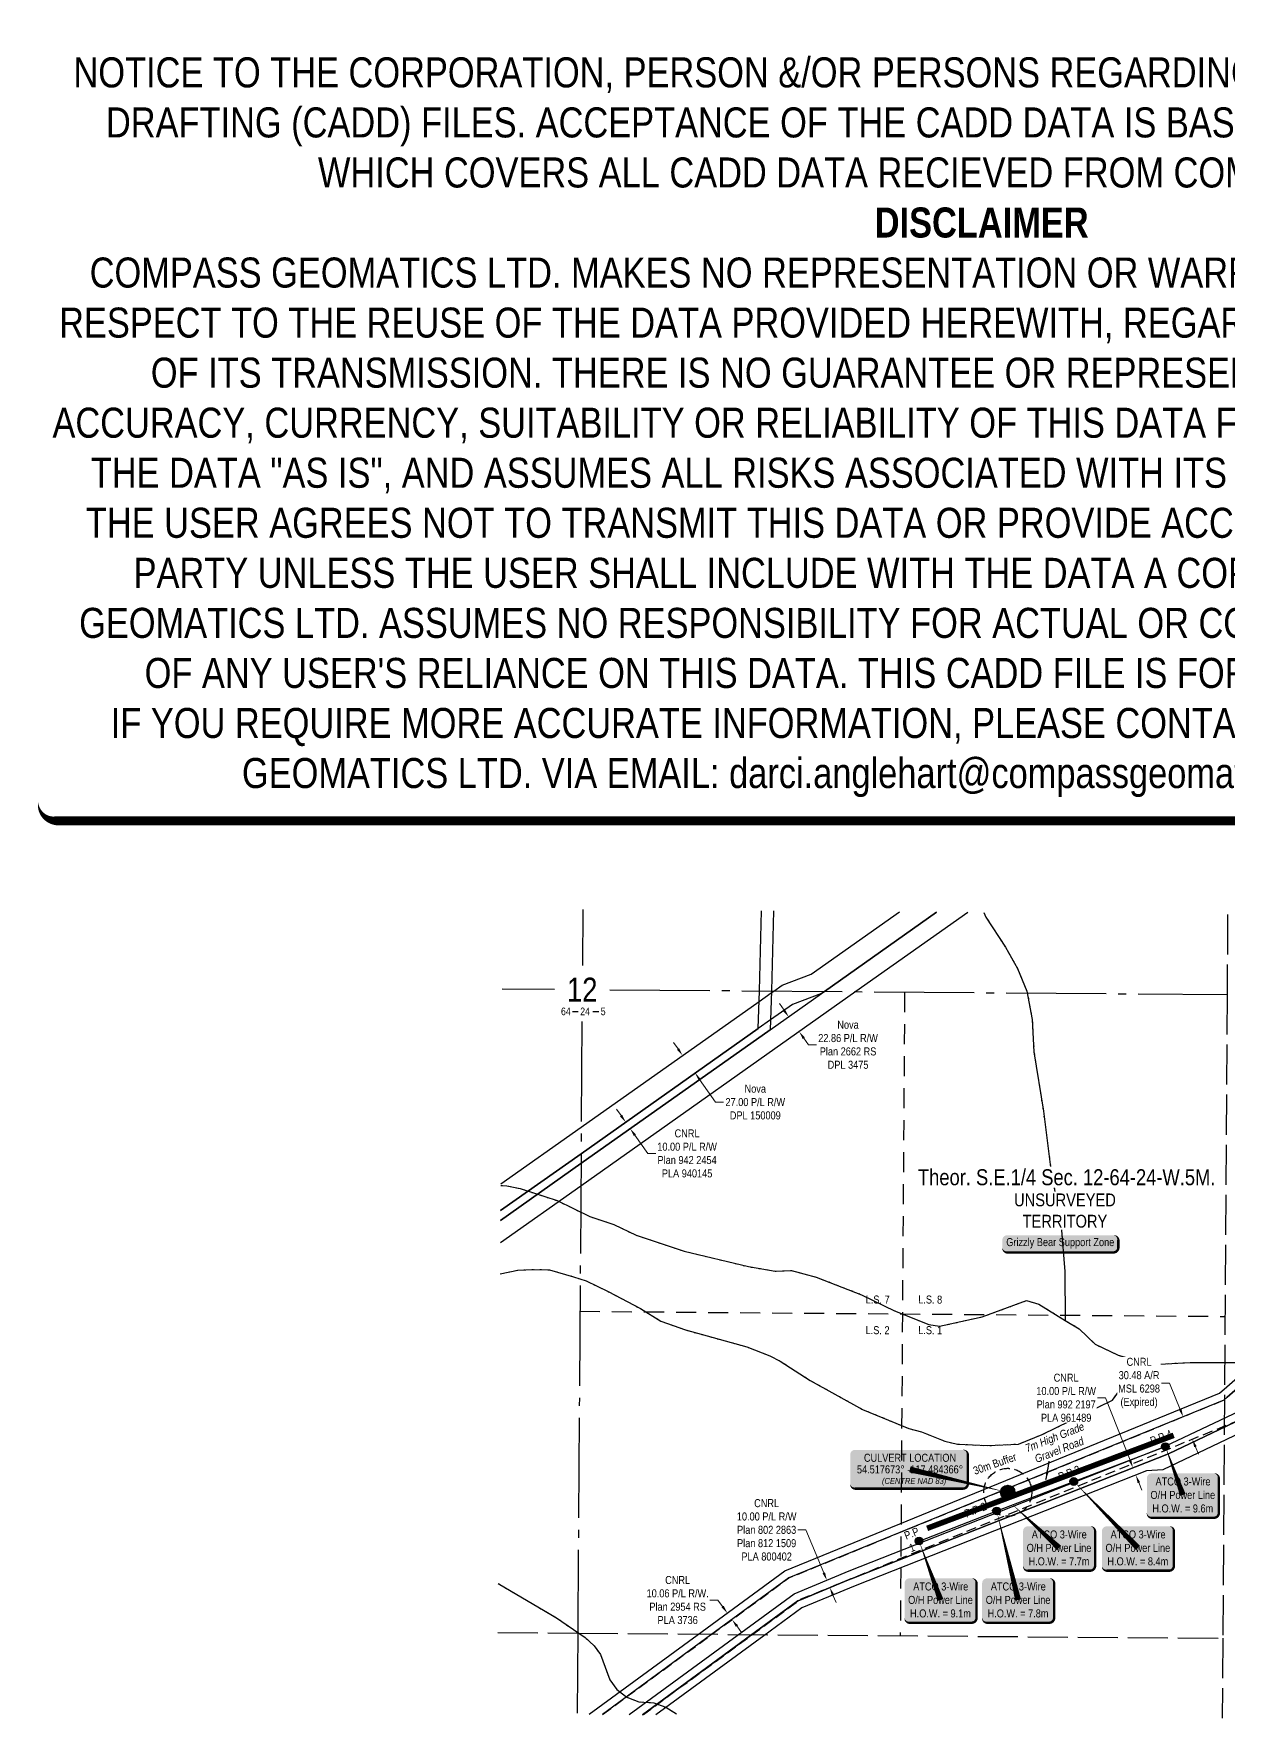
# Model space of a CAD drawing. Extents: x 467428 to 469797, y 6040946 to 6043051.
# Drawn here: x 467428 to 468921, y 6040946 to 6043051 of the extents above; entities that cross this region are included whole.
import ezdxf
from ezdxf.enums import TextEntityAlignment as Align

# ---------------------------------------------------------------- set-up
doc = ezdxf.new("R2010")
doc.units = 0
doc.header["$LTSCALE"] = 5
doc.header["$PDSIZE"] = 0.5
for name, pattern in [('foc-ACCESSROAD', [3.75, 2.5, -1.25]), ('foc-LSD', [8, 5, -3]), ('foc-QUARTERLINE', [33, 25, -3, 2, -3]), ('foc-TIELINE', [1.875, 1.25, -0.625]), ('foc-UNSURVEYED', [12.5, 10, -2.5]), ('foc-WHEELTRACKS', [2, 0.4, -1.6]), ('POWERLINE5', [7.8, 2.4, -0.6, 0.6, -0.6, 0.6, -0.6, 2.4])]:
    doc.linetypes.add(name, pattern=pattern)
doc.layers.get('Defpoints').update_dxf_attribs({"color": 9})
for name, color, linetype in [('10', 1, 'Continuous'), ('9', 3, 'Continuous'), ('AS-POWER', 104, 'foc-POWER'), ('AS-POWER-EXISTING', 72, 'POWERLINE5'), ('AS-POWER-T', 104, 'Continuous'), ('AS-ROADS', 254, 'Continuous'), ('AS-WILDLIFE-BLOCK', 131, 'Continuous'), ('C-AR', 13, 'foc-ACCESSROAD'), ('C-RW', 13, 'Continuous'), ('C-SYMBOL', 7, 'Continuous'), ('CG-NOTES', 7, 'Continuous'), ('F-RW', 190, 'Continuous'), ('L-QSEC', 8, 'foc-QUARTERLINE'), ('L-SECLBL', 7, 'Continuous'), ('L-SECTION-LSD', 7, 'foc-LSD'), ('L-UNS-T', 3, 'Continuous'), ('L-USEC', 7, 'foc-UNSURVEYED'), ('P-D56-EPZ', 187, 'foc-TIELINE'), ('T-WATER-P3', 160, 'foc-WHEELTRACKS')]:
    doc.layers.add(name, color=color, linetype=linetype)
for name, color, linetype, lineweight in [('C-AR-T', 13, 'Continuous', 9), ('C-RW-T', 13, 'Continuous', 9), ('F-RW-T', 190, 'Continuous', 9), ('T-TEXT', 48, 'Continuous', 18)]:
    doc.layers.add(name, color=color, linetype=linetype, lineweight=lineweight)
doc.layers.add('DISCLAIMER', color=7, linetype='Continuous', plot=False)
doc.styles.add('100L', font='ARIALN.TTF', dxfattribs={"height": 11})
doc.styles.add('175L', font='ARIALN.TTF', dxfattribs={"height": 20})
doc.styles.add('60L', font='ARIALN.TTF', dxfattribs={"height": 7.35})
doc.styles.add('80', font='ARIALN.TTF', dxfattribs={"height": 10})
doc.styles.add('80CG', font='ARIALN.TTF', dxfattribs={"height": 10})
doc.styles.add('80L', font='ARIALN.TTF', dxfattribs={"height": 10})
doc.styles.add('foc-LtypeFont', font='ARIALN.TTF', dxfattribs={"height": 7.35})
doc.styles.add('SIMPLEX', font='ARIALN.TTF')
doc.linetypes.add('foc-POWER', pattern='A,6,-1,["P",foc-LtypeFont,S=0.2,R=0,X=-0.625,Y=-0.75],-1.24,4', length=12.24)
doc.linetypes.add('foc-TOPO-flowdirection-NOLINE', pattern='A,0,[">",foc-LtypeFont,S=0.3,R=0,X=0,Y=-0.945],-20,[">",foc-LtypeFont,S=0.3,R=0,X=0,Y=-0.945],0', length=20)
doc.dimstyles.new('Compass 5 000', dxfattribs={"dimscale": 5, "dimtxt": 9, "dimasz": 2, "dimexe": 0.2, "dimexo": 0.0625, "dimgap": 0.5, "dimtad": 0, "dimtih": 1, "dimtoh": 1, "dimzin": 0, "dimdsep": 46, "dimtxsty": '80CG', "dimcen": 0.1, "dimse1": 1, "dimse2": 1, "dimclrd": 256, "dimclrt": 256, "dimaunit": 1, "dimadec": 4, "dimazin": 0, "dimtfac": 0.06, "dimtofl": 0, "dimtmove": 0, "dimatfit": 1, "dimfxl": 0.2, "dimtolj": 1, "dimtzin": 0, "dimlwd": -1, "dimarcsym": 0})

# ---------------------------------------------------------------- blocks, each defined once
blk = doc.blocks.new('water_source_star')
h = blk.add_hatch(color=255)
h.dxf.hatch_style = 1
edge = h.paths.add_edge_path()
edge.add_arc((0, 0), 9, 0, 360)
h = blk.add_hatch(color=170)
h.dxf.hatch_style = 1
h.paths.add_polyline_path([(8.5, 2.8), (2, 2.8), (0, 8.9), (-2, 2.8), (-8.5, 2.8), (-3.3, -1.1), (-5.3, -7.3), (0, -3.4), (5.3, -7.3), (3.3, -1.1)])
at = {"color": 170, "flags": 128}
blk.add_lwpolyline([(8.5, 2.8), (2, 2.8), (0, 8.9), (-2, 2.8), (-8.5, 2.8), (-3.3, -1.1), (-5.3, -7.3), (0, -3.4), (5.3, -7.3), (3.3, -1.1)], close=True, dxfattribs=at)
at = {"color": 170}
blk.add_circle((0, 0), 9, dxfattribs=at)
blk = doc.blocks.new('*U368')
h = blk.add_hatch(color=255)
edge = h.paths.add_edge_path()
edge.add_line((-68.5, -24), (66.5, -24))
edge.add_arc((66.5, -18), 6, 270, 360)
edge.add_line((72.5, -18), (72.5, 18.5))
edge.add_arc((66.5, 18.5), 6, 0, 90)
edge.add_line((66.5, 24.5), (-68.5, 24.5))
edge.add_arc((-68.5, 18.5), 6, 90, 180)
edge.add_line((-74.5, 18.5), (-74.5, -18))
edge.add_arc((-68.5, -18), 6, 180, 270)
at = {"color": 170, "flags": 128}
blk.add_lwpolyline([(-68.5, -24, 3, 3, 0), (66.5, -24, 3, 3, 0.414214), (72.5, -18, 3, 3, 0), (72.5, 18.5, 3, 0, 0.414214), (66.5, 24.5, 0, 0, 0), (-68.5, 24.5, 0, 0, 0.414214), (-74.5, 18.5, 0, 0, 0), (-74.5, -18, 0, 3, 0.414214)], format="xyseb", close=True, dxfattribs=at)
blk.add_lwpolyline([(122.4, -28.6, 0, 7.5, 0), (0, 0, 0, 0, 0)], format="xyseb", dxfattribs=at)
at = {"color": 170, "insert": (-36.8, -10.6), "char_height": 7.5, "attachment_point": 1, "style": '80L'}
blk.add_mtext_dynamic_manual_height_columns('\\pi2.00583;{\\fArial Narrow|b0|i1|c0|p34;(CENTRE NAD 83)}', width=76.285, gutter_width=45, heights=[0], dxfattribs=at)
at = {"color": 170, "style": '80'}
for p in [(-64.1, -4.1), (-26.8, 9.7)]:
    blk.add_attdef('ENTER_TEXT_001', p, '', height=10, dxfattribs=at)
blk = doc.blocks.new('L-SECLBL')
at = {"layer": '9', "color": 7}
for p, q in [((-5.1, -27.8), (-12.3, -27.8)), ((20.7, -27.8), (13.5, -27.8))]:
    blk.add_line(p, q, dxfattribs=at)
at = {"layer": '10', "color": 2, "style": 'SIMPLEX'}
blk.add_attdef('SEC', text='', height=30, dxfattribs=at).set_placement((0, 0), align=Align.MIDDLE)
at = {"layer": '10', "color": 5, "style": '80L'}
blk.add_attdef('TWP', text='', height=9.5, dxfattribs=at).set_placement((-14.4, -27.4), align=Align.MIDDLE_RIGHT)
blk.add_attdef('RGE', text='', height=9.5, dxfattribs=at).set_placement((3.6, -27.4), align=Align.MIDDLE_CENTER)
blk.add_attdef('MER', text='', height=9.5, dxfattribs=at).set_placement((23.2, -27.4), align=Align.MIDDLE_LEFT)
blk = doc.blocks.new('*D372')
at = {"layer": 'Defpoints', "color": 0, "transparency": 16777216}
for p in [(468239.5, 6041774.4), (468254.7, 6041752.3), (468255, 6041752.5)]:
    blk.add_point(p, dxfattribs=at)
at = {"layer": 'F-RW-T', "transparency": 16777216}
for p, q in [((468233.4, 6041782.4), (468227.6, 6041790.5)), ((468260.4, 6041744.1), (468280.3, 6041716)), ((468280.3, 6041716), (468290.3, 6041716))]:
    blk.add_line(p, q, dxfattribs=at)
for points in [[(468234.7, 6041783.3), (468232, 6041781.4), (468239.1, 6041774.2)], [(468261.8, 6041745.1), (468259.1, 6041743.1), (468254.7, 6041752.3)]]:
    blk.add_solid(points, dxfattribs=at)
at = {"layer": 'F-RW-T', "transparency": 16777216, "insert": (468329.9, 6041716), "char_height": 10, "attachment_point": 5, "style": '80CG'}
blk.add_mtext('\\A1;Nova\\P27.00 P/L R/W\\PDPL 150009', dxfattribs=at)
blk = doc.blocks.new('*D373')
at = {"layer": 'Defpoints', "color": 0, "transparency": 16777216}
for p in [(468384.7, 6041804), (468194.7, 6041697.6), (468207.9, 6041679)]:
    blk.add_point(p, dxfattribs=at)
at = {"layer": 'F-RW-T', "transparency": 16777216}
for p, q in [((468365.8, 6041830.8), (468360, 6041839)), ((468390.5, 6041795.8), (468396.3, 6041787.6)), ((468396.3, 6041787.6), (468406.3, 6041787.6))]:
    blk.add_line(p, q, dxfattribs=at)
for points in [[(468367.1, 6041831.8), (468364.4, 6041829.8), (468371.6, 6041822.6)], [(468391.9, 6041796.8), (468389.2, 6041794.8), (468384.7, 6041804)]]:
    blk.add_solid(points, dxfattribs=at)
at = {"layer": 'F-RW-T', "transparency": 16777216, "insert": (468445.8, 6041787.6), "char_height": 10, "attachment_point": 5, "style": '80CG'}
blk.add_mtext('\\A1;Nova\\P22.86 P/L R/W\\PPlan 2662 RS\\PDPL 3475', dxfattribs=at)
blk = doc.blocks.new('*D374')
at = {"layer": 'C-AR-T', "transparency": 16777216}
for p, q in [((468847.3, 6041365.1), (468837.3, 6041365.1)), ((468860.7, 6041332.2), (468847.3, 6041365.1)), ((468879.8, 6041285.5), (468883.6, 6041276.3))]:
    blk.add_line(p, q, dxfattribs=at)
for points in [[(468862.3, 6041332.9), (468859.2, 6041331.6), (468864.5, 6041323)], [(468881.4, 6041286.1), (468878.3, 6041284.9), (468876, 6041294.8)]]:
    blk.add_solid(points, dxfattribs=at)
at = {"layer": 'Defpoints', "color": 0, "transparency": 16777216}
for p in [(468864.5, 6041323), (468779.8, 6041288.4), (468791.3, 6041260.2)]:
    blk.add_point(p, dxfattribs=at)
at = {"layer": 'C-AR-T', "transparency": 16777216, "insert": (468809.4, 6041365.1), "char_height": 10, "attachment_point": 5, "style": '80CG', "bg_fill": 3, "box_fill_scale": 1.1, "bg_fill_color": 256, "bg_fill_true_color": 13158600, "bg_fill_transparency": 0}
blk.add_mtext('\\A1;CNRL\\P30.48 A/R\\PMSL 6298\\P(Expired)', dxfattribs=at)
blk = doc.blocks.new('*D375')
at = {"layer": 'C-RW-T', "transparency": 16777216}
for p, q in [((468393.2, 6041181.7), (468383.2, 6041181.7)), ((468415.5, 6041128), (468393.2, 6041181.7)), ((468427, 6041100.3), (468430.8, 6041091.1))]:
    blk.add_line(p, q, dxfattribs=at)
for points in [[(468417, 6041128.7), (468413.9, 6041127.4), (468419.3, 6041118.8)], [(468428.5, 6041101), (468425.4, 6041099.7), (468423.1, 6041109.6)]]:
    blk.add_solid(points, dxfattribs=at)
at = {"layer": 'Defpoints', "color": 0, "transparency": 16777216}
for p in [(468421.5, 6041119.7), (468423.1, 6041109.6), (468425.3, 6041110.5)]:
    blk.add_point(p, dxfattribs=at)
at = {"layer": 'C-RW-T', "transparency": 16777216, "insert": (468344.1, 6041181.7), "char_height": 10, "attachment_point": 5, "style": '80CG'}
blk.add_mtext('\\A1;CNRL\\P10.00 P/L R/W\\PPlan 802 2863\\PPlan 812 1509\\PPLA 800402', dxfattribs=at)
blk = doc.blocks.new('*D376')
at = {"layer": 'C-RW-T', "transparency": 16777216}
for p, q in [((468162.2, 6041699.2), (468156.4, 6041707.3)), ((468179.5, 6041674.7), (468195.6, 6041651.9)), ((468195.6, 6041651.9), (468205.6, 6041651.9))]:
    blk.add_line(p, q, dxfattribs=at)
for points in [[(468163.6, 6041700.1), (468160.8, 6041698.2), (468168, 6041691)], [(468180.9, 6041675.6), (468178.2, 6041673.7), (468173.7, 6041682.8)]]:
    blk.add_solid(points, dxfattribs=at)
at = {"layer": 'Defpoints', "color": 0, "transparency": 16777216}
for p in [(468185.3, 6041703.2), (468173.7, 6041682.8), (468191.1, 6041695.1)]:
    blk.add_point(p, dxfattribs=at)
at = {"layer": 'C-RW-T', "transparency": 16777216, "insert": (468244.7, 6041651.9), "char_height": 10, "attachment_point": 5, "style": '80CG'}
blk.add_mtext('\\A1;CNRL\\P10.00 P/L R/W\\PPlan 942 2454\\PPLA 940145', dxfattribs=at)
blk = doc.blocks.new('*D377')
at = {"layer": 'C-RW-T', "transparency": 16777216}
for p, q in [((468767.4, 6041346.7), (468757.4, 6041346.7)), ((468798.1, 6041268.6), (468767.4, 6041346.7)), ((468809.1, 6041240.7), (468812.8, 6041231.4))]:
    blk.add_line(p, q, dxfattribs=at)
for points in [[(468799.6, 6041269.2), (468796.5, 6041268), (468801.8, 6041259.3)], [(468810.7, 6041241.3), (468807.6, 6041240.1), (468805.4, 6041250)]]:
    blk.add_solid(points, dxfattribs=at)
at = {"layer": 'Defpoints', "color": 0, "transparency": 16777216}
for p in [(468789.1, 6041254.3), (468792.7, 6041245), (468805.4, 6041250)]:
    blk.add_point(p, dxfattribs=at)
at = {"layer": 'C-RW-T', "transparency": 16777216, "insert": (468718.3, 6041346.7), "char_height": 10, "attachment_point": 5, "style": '80CG', "bg_fill": 3, "box_fill_scale": 1.1, "bg_fill_color": 256, "bg_fill_true_color": 13158600, "bg_fill_transparency": 0}
blk.add_mtext('\\A1;CNRL\\P10.00 P/L R/W\\PPlan 992 2197\\PPLA 961489', dxfattribs=at)
blk = doc.blocks.new('*U439')
h = blk.add_hatch(color=255)
edge = h.paths.add_edge_path()
edge.add_line((-66.5, -11.5), (66.5, -11.5))
edge.add_arc((66.5, -5.5), 6, 270, 360)
edge.add_line((72.5, -5.5), (72.5, 4))
edge.add_arc((66.5, 4), 6, 0, 90)
edge.add_line((66.5, 10), (-66.5, 10))
edge.add_arc((-66.5, 4), 6, 90, 180)
edge.add_line((-72.5, 4), (-72.5, -5.5))
edge.add_arc((-66.5, -5.5), 6, 180, 270)
at = {"color": 131, "flags": 128}
blk.add_lwpolyline([(-66.5, -11.5, 3, 3, 0), (66.5, -11.5, 3, 3, 0.414214), (72.5, -5.5, 3, 3, 0), (72.5, 4, 3, 0, 0.414214), (66.5, 10, 0, 0, 0), (-66.5, 10, 0, 0, 0.414214), (-72.5, 4, 0, 0, 0), (-72.5, -5.5, 0, 3, 0.414214)], format="xyseb", close=True, dxfattribs=at)
at = {"color": 131, "style": '80'}
blk.add_attdef('ENTER_TEXT_001', (-36, -5), '', height=10, dxfattribs=at)
blk = doc.blocks.new('POWERPOLE')
h = blk.add_hatch(color=255)
edge = h.paths.add_edge_path()
edge.add_arc((0, 0), 0.96, 0, 360)
at = {"linetype": 'Continuous'}
for p, q in [((0.68, -0.68), (-0.68, 0.68)), ((-0.68, -0.68), (0.68, 0.68))]:
    blk.add_line(p, q, dxfattribs=at)
blk.add_circle((0, 0), 0.96, dxfattribs=at)
blk = doc.blocks.new('*U443')
h = blk.add_hatch(color=255)
edge = h.paths.add_edge_path()
edge.add_line((-39, -28.5), (39, -28.5))
edge.add_arc((39, -22.5), 6, 270, 360)
edge.add_line((45, -22.5), (45, 21))
edge.add_arc((39, 21), 6, 0, 90)
edge.add_line((39, 27), (-39, 27))
edge.add_arc((-39, 21), 6, 90, 180)
edge.add_line((-45, 21), (-45, -22.5))
edge.add_arc((-39, -22.5), 6, 180, 270)
at = {"color": 104, "flags": 128}
blk.add_lwpolyline([(-26.8, 73.6, 0, 7.5, 0), (0, 0, 0, 0, 0)], format="xyseb", dxfattribs=at)
blk.add_lwpolyline([(-39, -28.5, 3, 3, 0), (39, -28.5, 3, 3, 0.414214), (45, -22.5, 3, 3, 0), (45, 21, 3, 0, 0.414214), (39, 27, 0, 0, 0), (-39, 27, 0, 0, 0.414214), (-45, 21, 0, 0, 0), (-45, -22.5, 0, 3, 0.414214)], format="xyseb", close=True, dxfattribs=at)
at = {"color": 104, "style": '80'}
blk.add_attdef('ENTER_TEXT_001', (-26.8, -4.9), '', height=10, dxfattribs=at)
blk = doc.blocks.new('*D444')
at = {"layer": 'C-RW-T', "transparency": 16777216}
for p, q in [((468283.2, 6041094), (468273.2, 6041094)), ((468289.1, 6041085.9), (468283.2, 6041094)), ((468306.8, 6041061.7), (468312.7, 6041053.6))]:
    blk.add_line(p, q, dxfattribs=at)
for points in [[(468290.4, 6041086.9), (468287.7, 6041084.9), (468295, 6041077.8)], [(468308.2, 6041062.6), (468305.5, 6041060.7), (468300.9, 6041069.7)]]:
    blk.add_solid(points, dxfattribs=at)
at = {"layer": 'Defpoints', "color": 0, "transparency": 16777216}
for p in [(468295, 6041077.8), (468302.4, 6041083.2), (468308.3, 6041075.1)]:
    blk.add_point(p, dxfattribs=at)
at = {"layer": 'C-RW-T', "transparency": 16777216, "insert": (468232.9, 6041094), "char_height": 10, "attachment_point": 5, "style": '80CG'}
blk.add_mtext('\\A1;CNRL\\P10.06 P/L R/W.\\PPlan 2954 RS\\PPLA 3736', dxfattribs=at)
blk = doc.blocks.new('*U450')
h = blk.add_hatch(color=255)
edge = h.paths.add_edge_path()
edge.add_line((-39, -28.5), (39, -28.5))
edge.add_arc((39, -22.5), 6, 270, 360)
edge.add_line((45, -22.5), (45, 21))
edge.add_arc((39, 21), 6, 0, 90)
edge.add_line((39, 27), (-39, 27))
edge.add_arc((-39, 21), 6, 90, 180)
edge.add_line((-45, 21), (-45, -22.5))
edge.add_arc((-39, -22.5), 6, 180, 270)
at = {"color": 104, "flags": 128}
blk.add_lwpolyline([(-26.7, 111.1, 0, 7.5, 0), (0, 0, 0, 0, 0)], format="xyseb", dxfattribs=at)
blk.add_lwpolyline([(-39, -28.5, 3, 3, 0), (39, -28.5, 3, 3, 0.414214), (45, -22.5, 3, 3, 0), (45, 21, 3, 0, 0.414214), (39, 27, 0, 0, 0), (-39, 27, 0, 0, 0.414214), (-45, 21, 0, 0, 0), (-45, -22.5, 0, 3, 0.414214)], format="xyseb", close=True, dxfattribs=at)
at = {"color": 104, "style": '80'}
blk.add_attdef('ENTER_TEXT_001', (-26.8, -4.9), '', height=10, dxfattribs=at)
blk = doc.blocks.new('*U449')
h = blk.add_hatch(color=255)
edge = h.paths.add_edge_path()
edge.add_line((-39, -28.5), (39, -28.5))
edge.add_arc((39, -22.5), 6, 270, 360)
edge.add_line((45, -22.5), (45, 21))
edge.add_arc((39, 21), 6, 0, 90)
edge.add_line((39, 27), (-39, 27))
edge.add_arc((-39, 21), 6, 90, 180)
edge.add_line((-45, 21), (-45, -22.5))
edge.add_arc((-39, -22.5), 6, 180, 270)
at = {"color": 104, "flags": 128}
blk.add_lwpolyline([(-80.1, 83, 0, 7.5, 0), (0, 0, 0, 0, 0)], format="xyseb", dxfattribs=at)
blk.add_lwpolyline([(-39, -28.5, 3, 3, 0), (39, -28.5, 3, 3, 0.414214), (45, -22.5, 3, 3, 0), (45, 21, 3, 0, 0.414214), (39, 27, 0, 0, 0), (-39, 27, 0, 0, 0.414214), (-45, 21, 0, 0, 0), (-45, -22.5, 0, 3, 0.414214)], format="xyseb", close=True, dxfattribs=at)
at = {"color": 104, "style": '80'}
blk.add_attdef('ENTER_TEXT_001', (-26.8, -4.9), '', height=10, dxfattribs=at)
blk = doc.blocks.new('*U446')
h = blk.add_hatch(color=255)
edge = h.paths.add_edge_path()
edge.add_line((-39, -28.5), (39, -28.5))
edge.add_arc((39, -22.5), 6, 270, 360)
edge.add_line((45, -22.5), (45, 21))
edge.add_arc((39, 21), 6, 0, 90)
edge.add_line((39, 27), (-39, 27))
edge.add_arc((-39, 21), 6, 90, 180)
edge.add_line((-45, 21), (-45, -22.5))
edge.add_arc((-39, -22.5), 6, 180, 270)
at = {"color": 104, "flags": 128}
blk.add_lwpolyline([(-21.7, 60.4, 0, 7.5, 0), (0, 0, 0, 0, 0)], format="xyseb", dxfattribs=at)
blk.add_lwpolyline([(-39, -28.5, 3, 3, 0), (39, -28.5, 3, 3, 0.414214), (45, -22.5, 3, 3, 0), (45, 21, 3, 0, 0.414214), (39, 27, 0, 0, 0), (-39, 27, 0, 0, 0.414214), (-45, 21, 0, 0, 0), (-45, -22.5, 0, 3, 0.414214)], format="xyseb", close=True, dxfattribs=at)
at = {"color": 104, "style": '80'}
blk.add_attdef('ENTER_TEXT_001', (-26.8, -4.9), '', height=10, dxfattribs=at)
blk = doc.blocks.new('*U445')
h = blk.add_hatch(color=255)
edge = h.paths.add_edge_path()
edge.add_line((-39, -28.5), (39, -28.5))
edge.add_arc((39, -22.5), 6, 270, 360)
edge.add_line((45, -22.5), (45, 21))
edge.add_arc((39, 21), 6, 0, 90)
edge.add_line((39, 27), (-39, 27))
edge.add_arc((-39, 21), 6, 90, 180)
edge.add_line((-45, 21), (-45, -22.5))
edge.add_arc((-39, -22.5), 6, 180, 270)
at = {"color": 104, "flags": 128}
blk.add_lwpolyline([(-58.7, 54.7, 0, 7.5, 0), (0, 0, 0, 0, 0)], format="xyseb", dxfattribs=at)
blk.add_lwpolyline([(-39, -28.5, 3, 3, 0), (39, -28.5, 3, 3, 0.414214), (45, -22.5, 3, 3, 0), (45, 21, 3, 0, 0.414214), (39, 27, 0, 0, 0), (-39, 27, 0, 0, 0.414214), (-45, 21, 0, 0, 0), (-45, -22.5, 0, 3, 0.414214)], format="xyseb", close=True, dxfattribs=at)
at = {"color": 104, "style": '80'}
blk.add_attdef('ENTER_TEXT_001', (-26.8, -4.9), '', height=10, dxfattribs=at)
blk = doc.blocks.new('Disclaimer_Legal')
at = {"layer": 'DISCLAIMER', "color": 254, "flags": 128}
blk.add_lwpolyline([(-3612.9, -1104.6, 37.5, 37.5, 0), (4096.1, -1104.6, 37.5, 37.5, 0.414214), (4171.1, -1029.6, 37.5, 37.5, 0), (4171.1, 2078.7, 37.5, 0, 0.414214), (4096.1, 2153.7, 0, 0, 0), (-3612.9, 2153.7, 0, 0, 0.414214), (-3687.9, 2078.7, 0, 0, 0), (-3687.9, -1029.6, 0, 37.5, 0.414214)], format="xyseb", close=True, dxfattribs=at)
at = {"layer": 'DISCLAIMER', "color": 254, "insert": (241.6, 533.9), "char_height": 125, "width": 7717.568, "attachment_point": 5, "style": '80'}
blk.add_mtext('NOTICE TO THE CORPORATION, PERSON &/OR PERSONS REGARDING THIS COMPUTER AIDED DESIGN AND DRAFTING (CADD) FILES. ACCEPTANCE OF THE CADD DATA IS BASED ON THE FOLLOWING DISCLAIMER WHICH COVERS ALL CADD DATA RECIEVED FROM COMPASS GEOMATICS LTD.\\P{\\fArial Narrow|b1|i0|c0|p34;DISCLAIMER}\\PCOMPASS GEOMATICS LTD. MAKES NO REPRESENTATION OR WARRANTIES, EXPRESS OR IMPLIED, WITH RESPECT TO THE REUSE OF THE DATA PROVIDED HEREWITH, REGARDLESS OF ITS FORMAT OR THE MEANS OF ITS TRANSMISSION. THERE IS NO GUARANTEE OR REPRESENTATION TO THE USER AS TO THE ACCURACY, CURRENCY, SUITABILITY OR RELIABILITY OF THIS DATA FOR ANY PURPOSE. THE USER ACCEPTS THE DATA "AS IS", AND ASSUMES ALL RISKS ASSOCIATED WITH ITS USE. BY ACCEPTANCE OF THIS DATA, THE USER AGREES NOT TO TRANSMIT THIS DATA OR PROVIDE ACCESS OR ANY PART OF IT TO ANOTHER PARTY UNLESS THE USER SHALL INCLUDE WITH THE DATA A COPY OF THIS DISCLAIMER. COMPASS GEOMATICS LTD. ASSUMES NO RESPONSIBILITY FOR ACTUAL OR CONSEQUENTIAL DAMAGE AS A RESULT OF ANY USER\'S RELIANCE ON THIS DATA. THIS CADD FILE IS FOR ILLUSTRATION PURPOSES ONLY.\\PIF YOU REQUIRE MORE ACCURATE INFORMATION, PLEASE CONTACT DARCI ANGLEHART AT COMPASS GEOMATICS LTD. VIA EMAIL: darci.anglehart@compassgeomatics.ca OR CELL: 506-961-7292', dxfattribs=at)

msp = doc.modelspace()

# ---------------------------------------------------------------- linework, layer by layer
at = {"layer": 'AS-POWER', "flags": 128}
msp.add_lwpolyline([(468534.539, 6041167.736), (468631.592, 6041205.281), (468727.861, 6041242.12), (468842.377, 6041285.72)], dxfattribs=at)
at = {"layer": 'AS-ROADS', "const_width": 6.996, "flags": 128}
msp.add_lwpolyline([(468544.607, 6041183.581), (468852.667, 6041299.798)], dxfattribs=at)
at = {"layer": 'C-AR', "flags": 128}
for points in [[(468139.16, 6040951.243), (468274.088, 6041050.073), (468371.916, 6041121.736), (468915.398, 6041343.783), (468918.989, 6041346.93), (468949.334, 6041373.505), (469019.554, 6041435.004)], [(469019.269, 6041394.229), (468969.418, 6041350.573), (468959.299, 6041341.711), (468949.05, 6041332.735), (468939.071, 6041323.995), (468931.647, 6041317.482), (468918.746, 6041312.222), (468452.985, 6041121.928), (468450.987, 6041121.12), (468446.553, 6041119.301), (468445.898, 6041119.03), (468386.91, 6041094.934), (468385.646, 6041094.007), (468325.1, 6041049.652), (468190.175, 6040950.823)]]:
    msp.add_lwpolyline(points, dxfattribs=at)
at = {"layer": 'C-RW'}
for points in [[(468352.715, 6041954.76), (468349.96, 6041854.805), (468348.628, 6041806.437), (468112.126, 6041639.287), (468011.686, 6041568.3)], [(468011.771, 6041580.6), (468112.211, 6041651.587), (468333.675, 6041808.108), (468334.965, 6041854.925), (468337.719, 6041954.879)], [(468122.338, 6040951.381), (468257.262, 6041050.211), (468366.969, 6041130.575), (468910.037, 6041352.452), (468919.082, 6041360.357), (468949.429, 6041386.945), (469019.648, 6041448.443)], [(469019.554, 6041435.003), (468949.335, 6041373.505), (468918.989, 6041346.93), (468915.398, 6041343.783), (468371.916, 6041121.736), (468274.086, 6041050.072), (468139.159, 6040951.243)], [(468172.325, 6040950.97), (468307.309, 6041049.797), (468378.292, 6041101.774), (468447.234, 6041130.404), (468841.755, 6041285.833), (468842.163, 6041286.075), (468918.818, 6041322.484), (468949.078, 6041336.856), (468959.299, 6041341.711), (469018.507, 6041369.833), (469019.109, 6041371.27)], [(468189.053, 6040950.833), (468324.036, 6041049.659), (468383.231, 6041093.005), (468385.646, 6041094.007), (468446.553, 6041119.302), (468450.987, 6041121.125), (468452.985, 6041121.929), (468846.187, 6041276.837), (468918.74, 6041311.333), (468931.648, 6041317.477), (468949.001, 6041325.72), (469019.023, 6041359.014)], [(469019.023, 6041359.014), (468949.001, 6041325.72), (468931.648, 6041317.477), (468918.74, 6041311.333), (468846.187, 6041276.837), (468452.985, 6041121.929), (468450.987, 6041121.125), (468446.553, 6041119.302), (468385.646, 6041094.007), (468383.231, 6041093.005), (468324.036, 6041049.659), (468189.053, 6040950.833)], [(469018.907, 6041342.336), (468948.884, 6041308.997), (468918.623, 6041294.597), (468839.031, 6041256.659), (468818.799, 6041255.236), (468454.717, 6041111.871), (468388.179, 6041084.239), (468340.76, 6041049.521), (468205.761, 6040950.695)]]:
    msp.add_lwpolyline(points, dxfattribs=at)
at = {"layer": 'F-RW'}
for points in [[(468595.37, 6041952.83), (468455.484, 6041853.965), (468111.932, 6041611.164), (468011.492, 6041540.176)], [(468011.686, 6041568.3), (468112.126, 6041639.287), (468348.628, 6041806.437), (468412.561, 6041851.621), (468416.328, 6041854.276), (468556.221, 6041953.141)], [(468556.221, 6041953.141), (468416.328, 6041854.276), (468412.561, 6041851.62), (468376.294, 6041838.076), (468348.97, 6041818.863), (468333.675, 6041808.108), (468112.211, 6041651.587), (468011.771, 6041580.6)], [(468011.999, 6041613.72), (468112.439, 6041684.687), (468334.599, 6041841.657), (468349.896, 6041852.466), (468353.179, 6041854.779), (468363.613, 6041862.159), (468399.868, 6041875.699), (468510.077, 6041953.508)]]:
    msp.add_lwpolyline(points, dxfattribs=at)
at = {"layer": 'L-QSEC'}
for p, q in [((468114.316, 6041956.656), (468113.833, 6041886.679)), ((468013.682, 6041857.489), (468079.044, 6041856.97)), ((468148.288, 6041856.421), (468919.37, 6041850.301)), ((468113.35, 6041816.717), (468108.078, 6041052.675)), ((468108.078, 6041052.675), (468107.389, 6040952.73))]:
    msp.add_line(p, q, dxfattribs=at)
at = {"layer": 'L-SECTION-LSD', "flags": 128}
for points in [[(468516.498, 6041853.498), (468511.022, 6041049.47)], [(468110.852, 6041454.68), (468916.668, 6041448.283)]]:
    msp.add_lwpolyline(points, dxfattribs=at)
at = {"layer": 'L-USEC'}
for p, q in [((468920.042, 6041950.248), (468919.37, 6041850.301)), ((468919.37, 6041850.301), (468913.967, 6041046.264)), ((468008.133, 6041053.467), (468108.078, 6041052.675)), ((468108.078, 6041052.675), (468913.967, 6041046.264)), ((468913.967, 6041046.264), (468913.295, 6040946.319))]:
    msp.add_line(p, q, dxfattribs=at)
at = {"layer": 'P-D56-EPZ', "ltscale": 2}
msp.add_circle((468645.356, 6041228.612), 29.984, dxfattribs=at)
at = {"layer": 'T-WATER-P3', "flags": 128}
for points in [[(468615.326, 6041952.671), (468618.021, 6041947.181), (468642.423, 6041909.439), (468657.442, 6041882.954), (468669.366, 6041854.513), (468675.915, 6041819.258), (468678.087, 6041778.92), (468689.809, 6041704.616), (468699.32, 6041631.404), (468712.111, 6041560.998), (468716.527, 6041504.483), (468717.259, 6041443.198)], [(468008.556, 6041114.728), (468081.523, 6041071.755), (468117.487, 6041047.084), (468128.445, 6041037.045), (468136.625, 6041025.911), (468148.162, 6040994.385), (468157.063, 6040982.143), (468169.243, 6040972.827), (468184.267, 6040966.897), (468203.025, 6040965.596), (468218.026, 6040960.085), (468231.318, 6040951.744)]]:
    msp.add_lwpolyline(points, dxfattribs=at)
at = {"layer": 'T-WATER-P3', "linetype": 'foc-TOPO-flowdirection-NOLINE', "flags": 128}
for points in [[(468615.326, 6041952.671), (468618.021, 6041947.181), (468642.423, 6041909.439), (468657.442, 6041882.954), (468669.366, 6041854.513), (468675.915, 6041819.258), (468678.087, 6041778.92), (468689.809, 6041704.616), (468699.32, 6041631.404), (468712.111, 6041560.998), (468716.527, 6041504.483), (468717.259, 6041443.198)], [(468008.556, 6041114.728), (468081.523, 6041071.755), (468117.487, 6041047.084), (468128.445, 6041037.045), (468136.625, 6041025.911), (468148.162, 6040994.385), (468157.063, 6040982.143), (468169.243, 6040972.827), (468184.267, 6040966.897), (468203.025, 6040965.596), (468218.026, 6040960.085), (468231.318, 6040951.744)]]:
    msp.add_lwpolyline(points, dxfattribs=at)

# ---------------------------------------------------------------- block references
at = {"xscale": 0.9994820000000021, "yscale": 0.9994820000000021, "zscale": 0.9994820000000021}
msp.add_blockref('water_source_star', (468645.356, 6041228.612), dxfattribs=at)
at = {"layer": 'AS-POWER-EXISTING', "xscale": 5.000000000000009, "yscale": 5.000000000000009, "zscale": 5.000000000000009}
for p in [(468631.592, 6041205.281), (468534.539, 6041167.736)]:
    msp.add_blockref('POWERPOLE', p, dxfattribs=at)
at = {"layer": 'AS-POWER-T', "color": 4}
ref = msp.add_blockref('*U450', (468658.299, 6041094.19), dxfattribs=dict(at, xscale=0.9994806999999999, yscale=0.9994806999999999, zscale=0.9994806999999999))
ref.add_attrib('ENTER_TEXT_001', 'ATCO 3-Wire', (468624.2, 6041106.025), dxfattribs={"layer": '0', "color": 104, "height": 9.99481, "style": '80'})
ref.add_attrib('ENTER_TEXT_002', 'O/H Power Line', (468617.849, 6041089.189), dxfattribs={"layer": '0', "color": 104, "height": 9.99481, "style": '80'})
ref.add_attrib('ENTER_TEXT_003', 'H.O.W. = 7.8m', (468620.205, 6041072.354), dxfattribs={"layer": '0', "color": 104, "height": 9.99481, "style": '80'})
ref = msp.add_blockref('*U445', (468709.443, 6041159.195), dxfattribs=dict(at, xscale=0.9994806999999999, yscale=0.9994806999999999, zscale=0.9994806999999999))
ref.add_attrib('ENTER_TEXT_001', 'ATCO 3-Wire', (468675.344, 6041171.029), dxfattribs={"layer": '0', "color": 104, "height": 9.99481, "style": '80'})
ref.add_attrib('ENTER_TEXT_002', 'O/H Power Line', (468668.993, 6041154.194), dxfattribs={"layer": '0', "color": 104, "height": 9.99481, "style": '80'})
ref.add_attrib('ENTER_TEXT_003', 'H.O.W. = 7.7m', (468671.348, 6041137.359), dxfattribs={"layer": '0', "color": 104, "height": 9.99481, "style": '80'})
ref = msp.add_blockref('*U443', (468561.356, 6041094.19), dxfattribs=dict(at, xscale=0.9994806999999999, yscale=0.9994806999999999, zscale=0.9994806999999999))
ref.add_attrib('ENTER_TEXT_001', 'ATCO 3-Wire', (468527.257, 6041106.025), dxfattribs={"layer": '0', "color": 104, "height": 9.99481, "style": '80'})
ref.add_attrib('ENTER_TEXT_002', 'O/H Power Line', (468520.906, 6041089.189), dxfattribs={"layer": '0', "color": 104, "height": 9.99481, "style": '80'})
ref.add_attrib('ENTER_TEXT_003', 'H.O.W. = 9.1m', (468523.262, 6041072.354), dxfattribs={"layer": '0', "color": 104, "height": 9.99481, "style": '80'})
at = {"layer": 'CG-NOTES'}
ref = msp.add_blockref('*U368', (468523.035, 6041257.17), dxfattribs=dict(at, xscale=0.9994820000000021, yscale=0.9994820000000021, zscale=0.9994820000000021))
ref.add_attrib('ENTER_TEXT_001', '54.517673%%D -117.484366%%D', (468456.879, 6041252.238), dxfattribs={"layer": '0', "color": 170, "height": 9.99482, "style": '80'})
ref.add_attrib('ENTER_TEXT_001', 'CULVERT LOCATION', (468465.67, 6041266.753), dxfattribs={"layer": '0', "color": 170, "height": 9.99482, "style": '80'})
at = {"layer": 'DISCLAIMER', "xscale": 0.3, "yscale": 0.3, "zscale": 0.3}
msp.add_blockref('Disclaimer_Legal', (468540.291, 6042398.814), dxfattribs=at)
at = {"layer": 'L-SECLBL', "color": 2, "xscale": 0.9994820000000021, "yscale": 0.9994820000000021, "zscale": 0.9994820000000021}
msp.add_blockref('L-SECLBL', (468113.626, 6041856.696), dxfattribs=at).add_auto_attribs({'SEC': '12', 'TWP': '64', 'RGE': '24', 'MER': '5'})

# ---------------------------------------------------------------- texts
at = {"layer": 'AS-POWER-T', "ltscale": 2, "char_height": 9.9948, "attachment_point": 1, "rotation": 21.502943, "style": '60L'}
for s, width, insert in [('P.P 2', 27.50048, (468590.123, 6041206.13)), ('P.P 1', 25.98694, (468514.805, 6041178.499))]:
    msp.add_mtext_dynamic_manual_height_columns(s, width=width, gutter_width=47.475, heights=[0], dxfattribs=dict(at, insert=insert))
at = {"layer": 'P-D56-EPZ', "ltscale": 2, "insert": (468601.048, 6041259.834), "char_height": 9.9948, "attachment_point": 1, "rotation": 19.202843, "style": '60L'}
msp.add_mtext_dynamic_manual_height_columns('30m Buffer', width=56.26456, gutter_width=47.475, heights=[0], dxfattribs=at)

# ---------------------------------------------------------------- dimensions: what is measured, and where the dimension line sits
at = {"layer": 'C-RW-T'}
for base, p1, p2, angle, text, picture, middle in [((468173.745, 6041682.837), (468185.289, 6041703.235), (468191.058, 6041695.073), 305.251167, 'CNRL\\P10.00 P/L R/W\\PPlan 942 2454\\PPLA 940145', '*D376', (468244.695, 6041651.901)), ((468423.136, 6041109.577), (468421.491, 6041119.713), (468425.323, 6041110.485), 292.553227, 'CNRL\\P10.00 P/L R/W\\PPlan 802 2863\\PPlan 812 1509\\PPLA 800402', '*D375', (468344.101, 6041181.691))]:
    dim = msp.add_linear_dim(base=base, p1=p1, p2=p2, angle=angle, text=text, dimstyle='Compass 5 000', dxfattribs=at)
    dim.commit()
    dim.dimension.update_dxf_attribs({"geometry": picture, "text_midpoint": middle, "dimtype": 161})
at = {"layer": 'C-RW-T', "color": 4}
dim = msp.add_aligned_dim(p1=(468308.292, 6041075.129), p2=(468302.35, 6041083.239), distance=9.141, text='CNRL\\P10.06 P/L R/W.\\PPlan 2954 RS\\PPLA 3736', dimstyle='Compass 5 000', dxfattribs=at)
dim.commit()
dim.dimension.update_dxf_attribs({"geometry": '*D444', "text_midpoint": (468232.919, 6041093.972)})
at = {"layer": 'F-RW-T'}
for base, p1, p2, angle, text, picture, middle in [((468384.744, 6041803.97), (468194.667, 6041697.624), (468207.858, 6041678.958), 305.250296, 'Nova\\P22.86 P/L R/W\\PPlan 2662 RS\\PDPL 3475', '*D373', (468445.827, 6041787.637)), ((468254.657, 6041752.262), (468239.45, 6041774.428), (468254.963, 6041752.478), 305.250966, 'Nova\\P27.00 P/L R/W\\PDPL 150009', '*D372', (468329.86, 6041715.95))]:
    dim = msp.add_linear_dim(base=base, p1=p1, p2=p2, angle=angle, text=text, dimstyle='Compass 5 000', dxfattribs=at)
    dim.commit()
    dim.dimension.update_dxf_attribs({"geometry": picture, "text_midpoint": middle, "dimtype": 161})

# ---------------------------------------------------------------- next in the draw order: texts
at = {"layer": 'L-SECTION-LSD', "attachment_point": 1, "rotation": 359.545157, "style": '100L', "bg_fill": 3, "box_fill_scale": 1.5, "bg_fill_color": 256, "bg_fill_transparency": 0}
for s, width, insert, char_height in [('L.S. 8', 30.38539, (468533.545, 6041474.506), 9.9948), ('\\pi2.13935;L.S. 2', 30.63754, (468465.621, 6041436.242), 9.99482)]:
    msp.add_mtext_dynamic_manual_height_columns(s, width=width, gutter_width=54.972, heights=[0], dxfattribs=dict(at, insert=insert, char_height=char_height))

# ---------------------------------------------------------------- next in the draw order: linework, layer by layer
at = {"layer": 'T-WATER-P3', "flags": 128}
for points in [[(468011.987, 6041611.946), (468019.586, 6041611.392), (468036.219, 6041608.064), (468082.294, 6041592.964), (468123.19, 6041573.042), (468153.065, 6041563.275), (468181.271, 6041549.639), (468240.858, 6041529.917), (468321.227, 6041510.497), (468354.739, 6041504.996), (468375.083, 6041505.696), (468405.849, 6041497.475), (468462.78, 6041475.46), (468504.001, 6041455.132), (468546.859, 6041438.192), (468560.218, 6041436.19), (468613.526, 6041447.659), (468668.708, 6041468), (468684.269, 6041463.651), (468717.259, 6041443.198), (468734.412, 6041432.965), (468754.448, 6041413.619), (468783.179, 6041399.875), (468811.122, 6041391.815), (468834.777, 6041388.759), (468873.198, 6041390.822), (468934.381, 6041390.712), (468951.678, 6041387.987), (468964.515, 6041393.475), (468981.325, 6041394.172), (468989.757, 6041382.546), (469005.781, 6041385.101), (469012.655, 6041399.041), (469016.303, 6041401.378)], [(468011.224, 6041501.381), (468033.029, 6041505.98), (468053.479, 6041506.987), (468072.791, 6041506.617), (468102.975, 6041497.945), (468118.745, 6041492.591), (468145.968, 6041479.449), (468186.518, 6041458.009), (468211.941, 6041442.371), (468242.657, 6041431.384), (468319.323, 6041410.278), (468348.245, 6041399.204), (468361.199, 6041392.508), (468398.514, 6041368.445), (468463.966, 6041332.184), (468521.894, 6041308.232), (468537.671, 6041304.021), (468566.86, 6041292.358), (468582.369, 6041288.735), (468619.966, 6041286.98), (468658.942, 6041288.9), (468688.539, 6041300.754), (468776.217, 6041343.835), (468811.122, 6041391.815)]]:
    msp.add_lwpolyline(points, dxfattribs=at)

# ---------------------------------------------------------------- next in the draw order: texts
at = {"layer": 'L-SECTION-LSD', "attachment_point": 1, "rotation": 359.545157, "style": '100L', "bg_fill": 3, "box_fill_scale": 1.5, "bg_fill_color": 256, "bg_fill_transparency": 0}
for s, width, insert, char_height in [('\\pi2.30492;L.S. 7', 30.86447, (468465.621, 6041474.506), 9.99482), ('L.S. 1', 29.97566, (468533.545, 6041436.242), 9.9948)]:
    msp.add_mtext_dynamic_manual_height_columns(s, width=width, gutter_width=54.972, heights=[0], dxfattribs=dict(at, insert=insert, char_height=char_height))

# ---------------------------------------------------------------- next in the draw order: linework, layer by layer
at = {"layer": 'T-WATER-P3', "linetype": 'foc-TOPO-flowdirection-NOLINE', "flags": 128}
for points in [[(468011.987, 6041611.946), (468019.586, 6041611.392), (468036.219, 6041608.064), (468082.294, 6041592.964), (468123.19, 6041573.042), (468153.065, 6041563.275), (468181.271, 6041549.639), (468240.858, 6041529.917), (468321.227, 6041510.497), (468354.739, 6041504.996), (468375.083, 6041505.696), (468405.849, 6041497.475), (468462.78, 6041475.46), (468504.001, 6041455.132), (468546.859, 6041438.192), (468560.218, 6041436.19), (468613.526, 6041447.659), (468668.708, 6041468), (468684.269, 6041463.651), (468717.259, 6041443.198), (468734.412, 6041432.965), (468754.448, 6041413.619), (468783.179, 6041399.875), (468811.122, 6041391.815), (468834.777, 6041388.759), (468873.198, 6041390.822), (468934.381, 6041390.712), (468951.678, 6041387.987), (468964.515, 6041393.475), (468981.325, 6041394.172), (468989.757, 6041382.546), (469005.781, 6041385.101), (469012.655, 6041399.041), (469016.303, 6041401.378)], [(468011.224, 6041501.381), (468033.029, 6041505.98), (468053.479, 6041506.987), (468072.791, 6041506.617), (468102.975, 6041497.945), (468118.745, 6041492.591), (468145.968, 6041479.449), (468186.518, 6041458.009), (468211.941, 6041442.371), (468242.657, 6041431.384), (468319.323, 6041410.278), (468348.245, 6041399.204), (468361.199, 6041392.508), (468398.514, 6041368.445), (468463.966, 6041332.184), (468521.894, 6041308.232), (468537.671, 6041304.021), (468566.86, 6041292.358), (468582.369, 6041288.735), (468619.966, 6041286.98), (468658.942, 6041288.9), (468688.539, 6041300.754), (468776.217, 6041343.835), (468811.122, 6041391.815)]]:
    msp.add_lwpolyline(points, dxfattribs=at)

# ---------------------------------------------------------------- next in the draw order: texts
at = {"layer": 'L-UNS-T', "color": 3, "insert": (468716.823, 6041580.424), "char_height": 15.99171, "attachment_point": 5, "style": '80L', "bg_fill": 3, "box_fill_scale": 1.15, "bg_fill_color": 256, "bg_fill_true_color": 256, "bg_fill_transparency": 0}
msp.add_mtext_dynamic_manual_height_columns('UNSURVEYED TERRITORY', width=126.34827, gutter_width=47.475, heights=[0], dxfattribs=at)

# ---------------------------------------------------------------- next in the draw order: dimensions: what is measured, and where the dimension line sits
at = {"layer": 'C-AR-T'}
dim = msp.add_linear_dim(base=(468864.502, 6041322.989), p1=(468791.335, 6041260.166), p2=(468779.806, 6041288.385), angle=112.223155, text='CNRL\\P30.48 A/R\\PMSL 6298\\P(Expired)', dimstyle='Compass 5 000', override={"dimtfill": 1}, dxfattribs=at)
dim.commit()
dim.dimension.update_dxf_attribs({"geometry": '*D374', "text_midpoint": (468809.359, 6041365.129), "dimtype": 161})

# ---------------------------------------------------------------- next in the draw order: block references
at = {"layer": 'AS-POWER-EXISTING', "xscale": 5.000000000000009, "yscale": 5.000000000000009, "zscale": 5.000000000000009}
msp.add_blockref('POWERPOLE', (468842.377, 6041285.72), dxfattribs=at)
at = {"layer": 'AS-WILDLIFE-BLOCK'}
ref = msp.add_blockref('*U439', (468711.04, 6041539.76), dxfattribs=at)
ref.add_attrib('ENTER_TEXT_001', 'Grizzly Bear Support Zone', (468643.476, 6041536.141), dxfattribs={"layer": '0', "color": 131, "height": 10, "style": '80'})

# ---------------------------------------------------------------- next in the draw order: texts
at = {"layer": 'C-SYMBOL', "color": 3, "insert": (468718.965, 6041632.164), "char_height": 19.98964, "width": 373.53479, "attachment_point": 2, "style": '175L', "bg_fill": 3, "box_fill_scale": 1.15, "bg_fill_color": 256, "bg_fill_true_color": 256, "bg_fill_transparency": 0}
msp.add_mtext('Theor. S.E.1/4 Sec. 12-64-24-W.5M.', dxfattribs=at)

# ---------------------------------------------------------------- next in the draw order: dimensions: what is measured, and where the dimension line sits
at = {"layer": 'C-RW-T'}
dim = msp.add_linear_dim(base=(468805.437, 6041249.974), p1=(468789.065, 6041254.333), p2=(468792.749, 6041244.978), angle=291.493073, text='CNRL\\P10.00 P/L R/W\\PPlan 992 2197\\PPLA 961489', dimstyle='Compass 5 000', override={"dimtfill": 1}, dxfattribs=at)
dim.commit()
dim.dimension.update_dxf_attribs({"geometry": '*D377', "text_midpoint": (468718.282, 6041346.654), "dimtype": 161})

# ---------------------------------------------------------------- next in the draw order: block references
at = {"layer": 'AS-POWER-EXISTING', "xscale": 5.000000000000009, "yscale": 5.000000000000009, "zscale": 5.000000000000009}
msp.add_blockref('POWERPOLE', (468727.861, 6041242.12), dxfattribs=at)
at = {"layer": 'AS-POWER-T', "color": 4}
ref = msp.add_blockref('*U446', (468864.112, 6041225.303), dxfattribs=dict(at, xscale=0.9994806999999999, yscale=0.9994806999999999, zscale=0.9994806999999999))
ref.add_attrib('ENTER_TEXT_001', 'ATCO 3-Wire', (468830.013, 6041237.138), dxfattribs={"layer": '0', "color": 104, "height": 9.99481, "style": '80'})
ref.add_attrib('ENTER_TEXT_002', 'O/H Power Line', (468823.663, 6041220.303), dxfattribs={"layer": '0', "color": 104, "height": 9.99481, "style": '80'})
ref.add_attrib('ENTER_TEXT_003', 'H.O.W. = 9.6m', (468826.018, 6041203.467), dxfattribs={"layer": '0', "color": 104, "height": 9.99481, "style": '80'})
ref = msp.add_blockref('*U449', (468807.955, 6041159.195), dxfattribs=dict(at, xscale=0.9994806999999999, yscale=0.9994806999999999, zscale=0.9994806999999999))
ref.add_attrib('ENTER_TEXT_001', 'ATCO 3-Wire', (468773.856, 6041171.029), dxfattribs={"layer": '0', "color": 104, "height": 9.99481, "style": '80'})
ref.add_attrib('ENTER_TEXT_002', 'O/H Power Line', (468767.505, 6041154.194), dxfattribs={"layer": '0', "color": 104, "height": 9.99481, "style": '80'})
ref.add_attrib('ENTER_TEXT_003', 'H.O.W. = 8.4m', (468769.861, 6041137.359), dxfattribs={"layer": '0', "color": 104, "height": 9.99481, "style": '80'})

# ---------------------------------------------------------------- next in the draw order: texts
at = {"layer": 'AS-POWER-T', "ltscale": 2, "char_height": 9.9948, "attachment_point": 1, "rotation": 21.502943, "style": '60L'}
for s, insert in [('P.P 4', (468822.103, 6041296.933)), ('P.P 3', (468707.262, 6041252.279))]:
    msp.add_mtext_dynamic_manual_height_columns(s, width=27.50048, gutter_width=47.475, heights=[0], dxfattribs=dict(at, insert=insert))
at = {"layer": 'T-TEXT', "ltscale": 2, "insert": (468665.405, 6041287.542), "char_height": 9.99482, "attachment_point": 1, "rotation": 21.502943, "style": '60L'}
msp.add_mtext_dynamic_manual_height_columns('\\pi0.74538;{\\fArial Narrow|b0|i1|c0|p34;7m High Grade \\P\\pi6.86431;Gravel Road}', width=77.45413, gutter_width=47.475, heights=[0], dxfattribs=at)

# ---------------------------------------------------------------- next in the draw order: leaders
at = {"layer": 'T-TEXT', "ltscale": 2, "path_type": 1}
msp.add_leader([(468693.113, 6041244.422), (468697.171, 6041267.575)], dimstyle='Compass 5 000', override={"dimgap": 0.5, "dimtad": 0}, dxfattribs=at)

doc.saveas('drawing.dxf')
